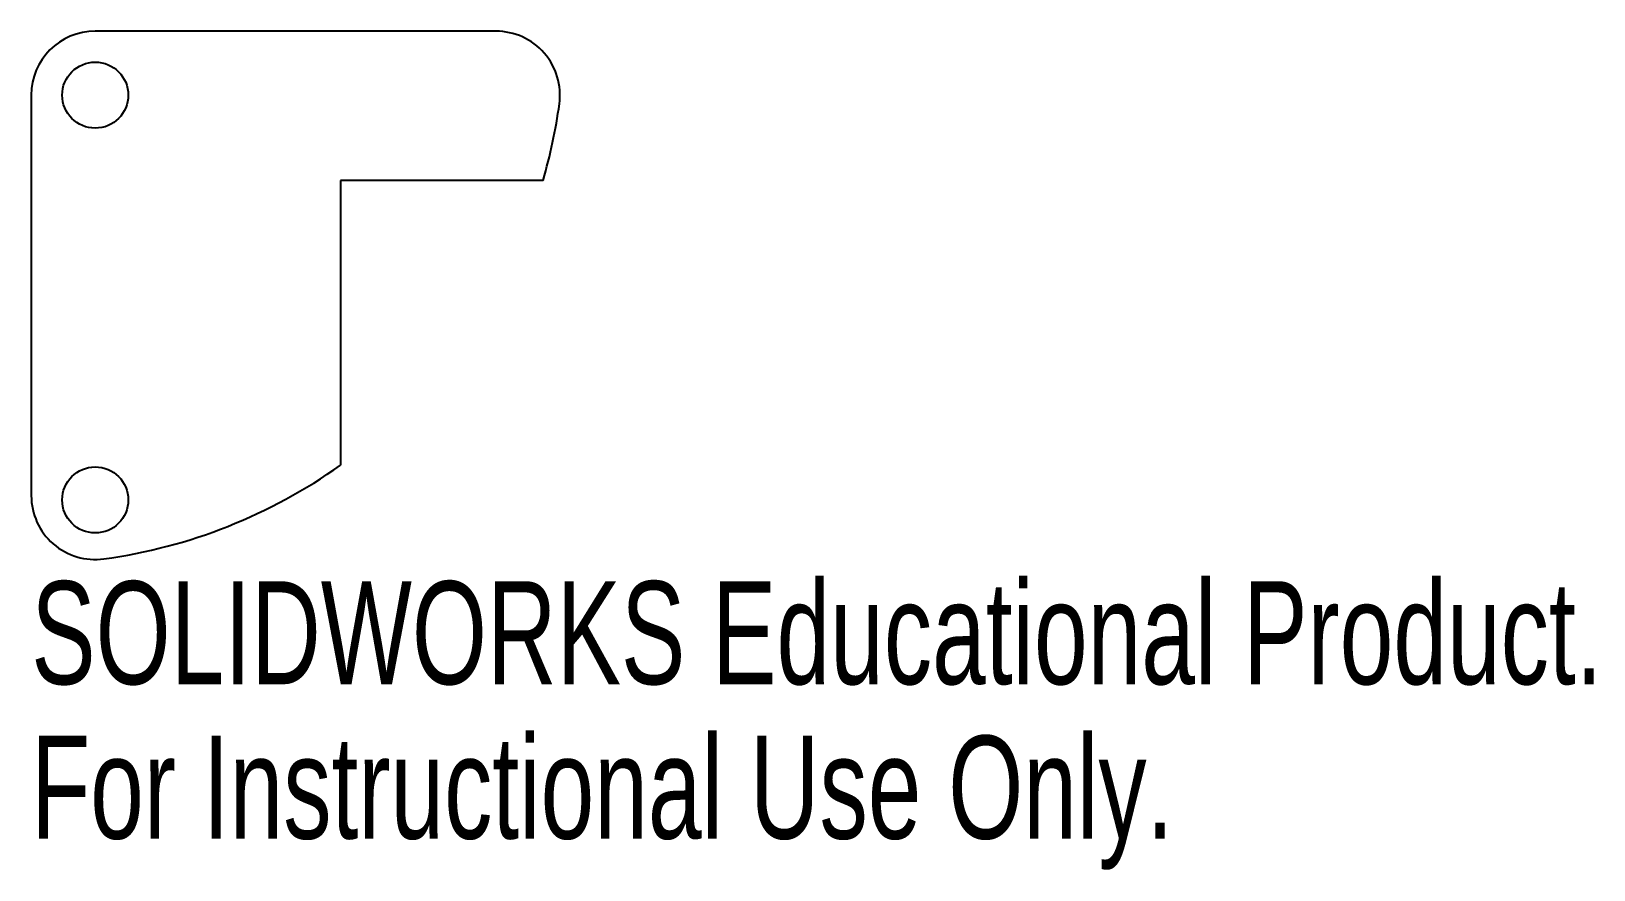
# Model space of a CAD drawing. Header units: millimetres. Extents: x -12.5 to 60.8, y -26.9 to 12.5.
import ezdxf

# ---------------------------------------------------------------- set-up
doc = ezdxf.new("R2010")
doc.units = ezdxf.units.MM
doc.styles.add('SLDTEXTSTYLE0', font='TXT', dxfattribs={"width": 0.7})

msp = doc.modelspace()

# ---------------------------------------------------------------- linework, layer by layer
at = {"color": 7, "linetype": 'Continuous', "lineweight": 25}
for p, q in [((9.294, 12.5), (-9.5, 12.5)), ((-12.5, 9.5), (-12.5, -9.294)), ((11.5, 5.5), (2, 5.5)), ((2, 5.5), (2, -7.865))]:
    msp.add_line(p, q, dxfattribs=at)
for centre in [(-9.5, 9.5), (-9.5, -9.5)]:
    msp.add_circle(centre, 1.55, dxfattribs=at)
for centre, radius, start, end in [((-9.5, 9.5), 3, 90, 180), ((9.294, 9.5), 3, 352.16252, 90), ((-12.5, 12.5), 25, 343.7398, 352.16252), ((-12.5, 12.5), 25, 277.83748, 305.45054), ((-9.5, -9.294), 3, 180, 277.83748)]:
    msp.add_arc(centre, radius, start, end, dxfattribs=at)

# ---------------------------------------------------------------- texts
at = {"color": 7, "linetype": 'Continuous', "char_height": 4.83362, "attachment_point": 1, "style": 'SLDTEXTSTYLE0'}
for s, insert in [('SOLIDWORKS Educational Product.', (-12.5, -13.314)), ('For Instructional Use Only.', (-12.5, -20.564))]:
    msp.add_mtext(s, dxfattribs=dict(at, insert=insert))

doc.saveas('drawing.dxf')
